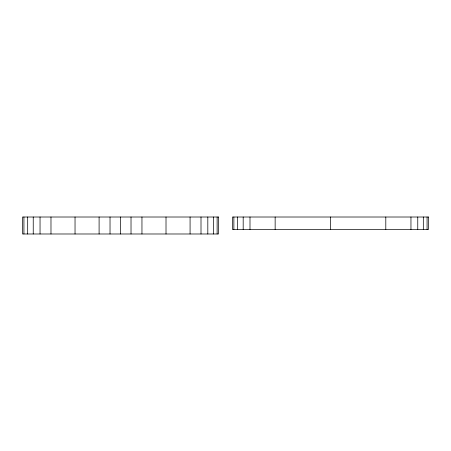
<?xml version="1.0" encoding="UTF-8"?>
<svg xmlns="http://www.w3.org/2000/svg" width="451" height="451" viewBox="0 0 451 451"><rect width="100%" height="100%" fill="white"/><g stroke="black" fill="none" stroke-linecap="round" stroke-linejoin="round"><path stroke-width="0.68" d="M427.074 217.01L427.074 229.525M423.326 217.01L423.326 229.525M417.761 217.01L417.761 229.525M410.957 217.01L410.957 229.525M385.802 217.01L385.802 229.525M330.476 217.01L330.476 229.525M275.144 217.01L275.144 229.525M249.995 217.01L249.995 229.525M243.185 217.01L243.185 229.525M237.621 217.01L237.621 229.525M233.872 217.01L233.872 229.525M217.128 217.01L217.128 233.99M213.379 217.01L213.379 233.99M207.815 217.01L207.815 233.99M201.005 217.01L201.005 233.99M190.074 217.01L190.074 233.99M166.013 217.01L166.013 233.99M141.958 217.01L141.958 233.99M131.021 217.01L131.021 233.99M120.524 217.01L120.524 233.99M110.027 217.01L110.027 233.99M99.096 217.01L99.096 233.99M75.035 217.01L75.035 233.99M50.98 217.01L50.98 233.99M40.043 217.01L40.043 233.99M33.239 217.01L33.239 233.99M27.674 217.01L27.674 233.99M23.926 217.01L23.926 233.99M218.504 217.01L22.55 217.01L22.55 233.99L218.504 233.99L218.504 217.01M428.45 217.01L232.496 217.01L232.496 229.525L428.45 229.525L428.45 217.01"/></g></svg>
